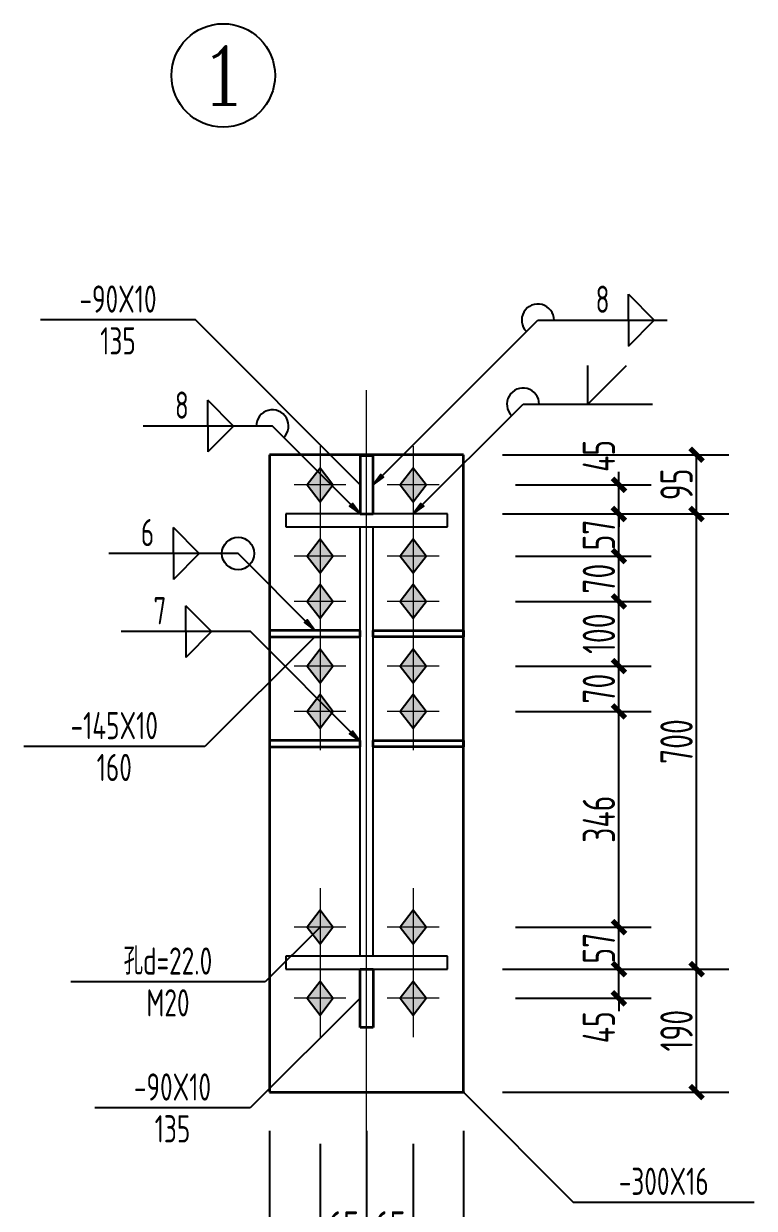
# Model space of a CAD drawing. Extents: x 69728788 to 150676229, y 15322671 to 43663798.
# Drawn here: x 75114465 to 75120111, y 19734605 to 19743758 of the extents above; entities that cross this region are included whole.
import ezdxf
from ezdxf.enums import TextEntityAlignment as Align

# ---------------------------------------------------------------- set-up
doc = ezdxf.new("R2010")
doc.units = 0
doc.header["$LTSCALE"] = 1000
doc.header["$MEASUREMENT"] = 0
doc.linetypes.add('线型6', pattern=[8.75, 5, -1.25, 1.25, -1.25])
doc.layers.get('0').update_dxf_attribs({"linetype": 'CONTINUOUS'})
doc.layers.get('DEFPOINTS').update_dxf_attribs({"linetype": 'CONTINUOUS'})
for name, color, linetype in [('10', 7, 'CONTINUOUS'), ('AXIS', 3, 'CONTINUOUS'), ('AXIS_TEXT', 7, 'CONTINUOUS'), ('尺寸标注', 253, 'CONTINUOUS'), ('焊缝标注', 253, 'CONTINUOUS'), ('螺栓孔标注', 253, 'CONTINUOUS'), ('钢板标注', 253, 'CONTINUOUS')]:
    doc.layers.add(name, color=color, linetype=linetype)
doc.layers.add('20', color=2, linetype='CONTINUOUS', lineweight=35)
doc.styles.add('COMPLEX', font='COMPLEX')
doc.styles.add('PkpmHz', font='Pkpmeng', dxfattribs={"width": 0.7, "bigfont": 'hztxt'})
doc.dimstyles.new('Pkpm_1.00', dxfattribs={"dimtxt": 250, "dimasz": 100, "dimexe": 250, "dimexo": 0.0625, "dimgap": 30, "dimtad": 1, "dimdec": 0, "dimrnd": 5, "dimzin": 0, "dimdsep": 46, "dimtxsty": 'PkpmHz', "dimblk1": 'ARCHTICK', "dimblk2": 'ARCHTICK', "dimsah": 1, "dimcen": 0.09, "dimadec": 0, "dimazin": 0, "dimtfac": 1, "dimtdec": 0, "dimtmove": 2, "dimatfit": 1, "dimfxl": 1, "dimtolj": 1, "dimtzin": 0, "dimarcsym": 0})

# ---------------------------------------------------------------- blocks, each defined once
blk = doc.blocks.new('_AXISO')
blk.add_circle((0, 0), 0.5)
at = {"layer": 'AXIS_TEXT', "style": 'COMPLEX', "width": 1.041667}
blk.add_attdef('A', text='', height=0.56, dxfattribs=at).set_placement((-0.25, -0.28), (0.25, -0.28), align=Align.FIT)
blk = doc.blocks.new('_ArchTick')
at = {"color": 0, "linetype": 'ByBlock', "const_width": 0.4}
blk.add_lwpolyline([(-0.5, -0.5), (0.5, 0.5)], dxfattribs=at)
blk = doc.blocks.new('*D1085')
at = {"layer": 'DEFPOINTS', "color": 0, "linetype": 'Continuous'}
for p in [(75117865.3, 19740194.8), (75119065.3, 19740194.8), (75117865.3, 19739969.8)]:
    blk.add_point(p, dxfattribs=at)
at = {"layer": '尺寸标注', "color": 0, "linetype": 'Continuous', "lineweight": -2}
for p, q in [((75119065.3, 19740194.8), (75119065.3, 19740294.8)), ((75118265.3, 19740194.8), (75119315.3, 19740194.8)), ((75119065.3, 19739969.8), (75119065.3, 19740194.8)), ((75118265.3, 19739969.8), (75119315.3, 19739969.8)), ((75119065.3, 19739969.8), (75119065.3, 19739869.8))]:
    blk.add_line(p, q, dxfattribs=at)
at = {"layer": '尺寸标注', "color": 0, "linetype": 'Continuous', "lineweight": -2, "xscale": 100, "yscale": 100, "zscale": 100}
for p, rotation in [((75119065.3, 19740194.8), 270), ((75119065.3, 19739969.8), 90)]:
    blk.add_blockref('_ArchTick', p, dxfattribs=dict(at, rotation=rotation))
at = {"layer": '尺寸标注', "color": 0, "linetype": 'Continuous', "insert": (75118910.1, 19740418.4), "char_height": 250, "attachment_point": 5, "rotation": 90, "style": 'PkpmHz'}
blk.add_mtext('\\A1;45', dxfattribs=at)
blk = doc.blocks.new('*D1086')
at = {"layer": 'DEFPOINTS', "color": 0, "linetype": 'Continuous'}
for p in [(75117865.3, 19739969.8), (75119065.3, 19739969.8), (75117865.3, 19739644.8)]:
    blk.add_point(p, dxfattribs=at)
at = {"layer": '尺寸标注', "color": 0, "linetype": 'Continuous', "lineweight": -2}
for p, q in [((75118265.3, 19739969.8), (75119315.3, 19739969.8)), ((75119065.3, 19739644.8), (75119065.3, 19739969.8)), ((75118265.3, 19739644.8), (75119315.3, 19739644.8))]:
    blk.add_line(p, q, dxfattribs=at)
at = {"layer": '尺寸标注', "color": 0, "linetype": 'Continuous', "lineweight": -2, "xscale": 100, "yscale": 100, "zscale": 100}
for p, rotation in [((75119065.3, 19739969.8), 90), ((75119065.3, 19739644.8), 270)]:
    blk.add_blockref('_ArchTick', p, dxfattribs=dict(at, rotation=rotation))
at = {"layer": '尺寸标注', "color": 0, "linetype": 'Continuous', "insert": (75118910.3, 19739807.3), "char_height": 250, "attachment_point": 5, "rotation": 90, "style": 'PkpmHz'}
blk.add_mtext('\\A1;57', dxfattribs=at)
blk = doc.blocks.new('*D1087')
at = {"layer": 'DEFPOINTS', "color": 0, "linetype": 'Continuous'}
for p in [(75117865.3, 19738794.8), (75119065.3, 19738794.8), (75117865.3, 19738444.8)]:
    blk.add_point(p, dxfattribs=at)
at = {"layer": '尺寸标注', "color": 0, "linetype": 'Continuous', "lineweight": -2}
for p, q in [((75118265.3, 19738794.8), (75119315.3, 19738794.8)), ((75119065.3, 19738444.8), (75119065.3, 19738794.8)), ((75118265.3, 19738444.8), (75119315.3, 19738444.8))]:
    blk.add_line(p, q, dxfattribs=at)
at = {"layer": '尺寸标注', "color": 0, "linetype": 'Continuous', "lineweight": -2, "xscale": 100, "yscale": 100, "zscale": 100}
for p, rotation in [((75119065.3, 19738794.8), 90), ((75119065.3, 19738444.8), 270)]:
    blk.add_blockref('_ArchTick', p, dxfattribs=dict(at, rotation=rotation))
at = {"layer": '尺寸标注', "color": 0, "linetype": 'Continuous', "insert": (75118910.3, 19738619.8), "char_height": 250, "attachment_point": 5, "rotation": 90, "style": 'PkpmHz'}
blk.add_mtext('\\A1;70', dxfattribs=at)
blk = doc.blocks.new('*D1088')
at = {"layer": 'DEFPOINTS', "color": 0, "linetype": 'Continuous'}
for p in [(75117865.3, 19739294.8), (75119065.3, 19739294.8), (75117865.3, 19738794.8)]:
    blk.add_point(p, dxfattribs=at)
at = {"layer": '尺寸标注', "color": 0, "linetype": 'Continuous', "lineweight": -2}
for p, q in [((75118265.3, 19739294.8), (75119315.3, 19739294.8)), ((75119065.3, 19738794.8), (75119065.3, 19739294.8)), ((75118265.3, 19738794.8), (75119315.3, 19738794.8))]:
    blk.add_line(p, q, dxfattribs=at)
at = {"layer": '尺寸标注', "color": 0, "linetype": 'Continuous', "lineweight": -2, "xscale": 100, "yscale": 100, "zscale": 100}
for p, rotation in [((75119065.3, 19739294.8), 90), ((75119065.3, 19738794.8), 270)]:
    blk.add_blockref('_ArchTick', p, dxfattribs=dict(at, rotation=rotation))
at = {"layer": '尺寸标注', "color": 0, "linetype": 'Continuous', "insert": (75118910.3, 19739044.8), "char_height": 250, "attachment_point": 5, "rotation": 90, "style": 'PkpmHz'}
blk.add_mtext('\\A1;100', dxfattribs=at)
blk = doc.blocks.new('*D1089')
at = {"layer": 'DEFPOINTS', "color": 0, "linetype": 'Continuous'}
for p in [(75117865.3, 19739644.8), (75119065.3, 19739644.8), (75117865.3, 19739294.8)]:
    blk.add_point(p, dxfattribs=at)
at = {"layer": '尺寸标注', "color": 0, "linetype": 'Continuous', "lineweight": -2}
for p, q in [((75118265.3, 19739644.8), (75119315.3, 19739644.8)), ((75119065.3, 19739294.8), (75119065.3, 19739644.8)), ((75118265.3, 19739294.8), (75119315.3, 19739294.8))]:
    blk.add_line(p, q, dxfattribs=at)
at = {"layer": '尺寸标注', "color": 0, "linetype": 'Continuous', "lineweight": -2, "xscale": 100, "yscale": 100, "zscale": 100}
for p, rotation in [((75119065.3, 19739644.8), 90), ((75119065.3, 19739294.8), 270)]:
    blk.add_blockref('_ArchTick', p, dxfattribs=dict(at, rotation=rotation))
at = {"layer": '尺寸标注', "color": 0, "linetype": 'Continuous', "insert": (75118910.3, 19739469.8), "char_height": 250, "attachment_point": 5, "rotation": 90, "style": 'PkpmHz'}
blk.add_mtext('\\A1;70', dxfattribs=at)
blk = doc.blocks.new('*D1090')
at = {"layer": 'DEFPOINTS', "color": 0, "linetype": 'Continuous'}
for p in [(75117865.3, 19736452.3), (75119065.3, 19736452.3), (75117865.3, 19736227.3)]:
    blk.add_point(p, dxfattribs=at)
at = {"layer": '尺寸标注', "color": 0, "linetype": 'Continuous', "lineweight": -2}
for p, q in [((75119065.3, 19736452.3), (75119065.3, 19736552.3)), ((75118265.3, 19736452.3), (75119315.3, 19736452.3)), ((75119065.3, 19736227.3), (75119065.3, 19736452.3)), ((75118265.3, 19736227.3), (75119315.3, 19736227.3)), ((75119065.3, 19736227.3), (75119065.3, 19736127.3))]:
    blk.add_line(p, q, dxfattribs=at)
at = {"layer": '尺寸标注', "color": 0, "linetype": 'Continuous', "lineweight": -2, "xscale": 100, "yscale": 100, "zscale": 100}
for p, rotation in [((75119065.3, 19736452.3), 270), ((75119065.3, 19736227.3), 90)]:
    blk.add_blockref('_ArchTick', p, dxfattribs=dict(at, rotation=rotation))
at = {"layer": '尺寸标注', "color": 0, "linetype": 'Continuous', "insert": (75118910.1, 19736003.7), "char_height": 250, "attachment_point": 5, "rotation": 90, "style": 'PkpmHz'}
blk.add_mtext('\\A1;45', dxfattribs=at)
blk = doc.blocks.new('*D1091')
at = {"layer": 'DEFPOINTS', "color": 0, "linetype": 'Continuous'}
for p in [(75117865.3, 19736777.3), (75119065.3, 19736777.3), (75117865.3, 19736452.3)]:
    blk.add_point(p, dxfattribs=at)
at = {"layer": '尺寸标注', "color": 0, "linetype": 'Continuous', "lineweight": -2}
for p, q in [((75118265.3, 19736777.3), (75119315.3, 19736777.3)), ((75119065.3, 19736452.3), (75119065.3, 19736777.3)), ((75118265.3, 19736452.3), (75119315.3, 19736452.3))]:
    blk.add_line(p, q, dxfattribs=at)
at = {"layer": '尺寸标注', "color": 0, "linetype": 'Continuous', "lineweight": -2, "xscale": 100, "yscale": 100, "zscale": 100}
for p, rotation in [((75119065.3, 19736777.3), 90), ((75119065.3, 19736452.3), 270)]:
    blk.add_blockref('_ArchTick', p, dxfattribs=dict(at, rotation=rotation))
at = {"layer": '尺寸标注', "color": 0, "linetype": 'Continuous', "insert": (75118910.3, 19736614.8), "char_height": 250, "attachment_point": 5, "rotation": 90, "style": 'PkpmHz'}
blk.add_mtext('\\A1;57', dxfattribs=at)
blk = doc.blocks.new('*D1092')
at = {"layer": 'DEFPOINTS', "color": 0, "linetype": 'Continuous'}
for p in [(75117865.3, 19738444.8), (75119065.3, 19738444.8), (75117865.3, 19736777.3)]:
    blk.add_point(p, dxfattribs=at)
at = {"layer": '尺寸标注', "color": 0, "linetype": 'Continuous', "lineweight": -2}
for p, q in [((75118265.3, 19738444.8), (75119315.3, 19738444.8)), ((75119065.3, 19736777.3), (75119065.3, 19738444.8)), ((75118265.3, 19736777.3), (75119315.3, 19736777.3))]:
    blk.add_line(p, q, dxfattribs=at)
at = {"layer": '尺寸标注', "color": 0, "linetype": 'Continuous', "lineweight": -2, "xscale": 100, "yscale": 100, "zscale": 100}
for p, rotation in [((75119065.3, 19738444.8), 90), ((75119065.3, 19736777.3), 270)]:
    blk.add_blockref('_ArchTick', p, dxfattribs=dict(at, rotation=rotation))
at = {"layer": '尺寸标注', "color": 0, "linetype": 'Continuous', "insert": (75118910.3, 19737611.1), "char_height": 250, "attachment_point": 5, "rotation": 90, "style": 'PkpmHz'}
blk.add_mtext('\\A1;346', dxfattribs=at)
blk = doc.blocks.new('*D1093')
at = {"layer": 'DEFPOINTS', "color": 0, "linetype": 'Continuous'}
for p in [(75116755.3, 19735502.3), (75117115.3, 19735502.3), (75117115.3, 19734302.3)]:
    blk.add_point(p, dxfattribs=at)
at = {"layer": '尺寸标注', "color": 0, "linetype": 'Continuous', "lineweight": -2}
for p, q in [((75116755.3, 19735102.3), (75116755.3, 19734052.3)), ((75117115.3, 19735102.3), (75117115.3, 19734052.3)), ((75116755.3, 19734302.3), (75117115.3, 19734302.3))]:
    blk.add_line(p, q, dxfattribs=at)
at = {"layer": '尺寸标注', "color": 0, "linetype": 'Continuous', "lineweight": -2, "xscale": 100, "yscale": 100, "zscale": 100, "rotation": 180}
blk.add_blockref('_ArchTick', (75116755.3, 19734302.3), dxfattribs=at)
at = {"layer": '尺寸标注', "color": 0, "linetype": 'Continuous', "lineweight": -2, "xscale": 100, "yscale": 100, "zscale": 100}
blk.add_blockref('_ArchTick', (75117115.3, 19734302.3), dxfattribs=at)
at = {"layer": '尺寸标注', "color": 0, "linetype": 'Continuous', "insert": (75116935.3, 19734457.3), "char_height": 250, "attachment_point": 5, "style": 'PkpmHz'}
blk.add_mtext('\\A1;65', dxfattribs=at)
blk = doc.blocks.new('*D1094')
at = {"layer": 'DEFPOINTS', "color": 0, "linetype": 'Continuous'}
for p in [(75117115.3, 19735502.3), (75117475.3, 19735502.3), (75117475.3, 19734302.3)]:
    blk.add_point(p, dxfattribs=at)
at = {"layer": '尺寸标注', "color": 0, "linetype": 'Continuous', "lineweight": -2}
for p, q in [((75117115.3, 19735102.3), (75117115.3, 19734052.3)), ((75117475.3, 19735102.3), (75117475.3, 19734052.3)), ((75117115.3, 19734302.3), (75117475.3, 19734302.3))]:
    blk.add_line(p, q, dxfattribs=at)
at = {"layer": '尺寸标注', "color": 0, "linetype": 'Continuous', "lineweight": -2, "xscale": 100, "yscale": 100, "zscale": 100, "rotation": 180}
blk.add_blockref('_ArchTick', (75117115.3, 19734302.3), dxfattribs=at)
at = {"layer": '尺寸标注', "color": 0, "linetype": 'Continuous', "lineweight": -2, "xscale": 100, "yscale": 100, "zscale": 100}
blk.add_blockref('_ArchTick', (75117475.3, 19734302.3), dxfattribs=at)
at = {"layer": '尺寸标注', "color": 0, "linetype": 'Continuous', "insert": (75117295.3, 19734457.3), "char_height": 250, "attachment_point": 5, "style": 'PkpmHz'}
blk.add_mtext('\\A1;65', dxfattribs=at)
blk = doc.blocks.new('*D1095')
at = {"layer": 'DEFPOINTS', "color": 0, "linetype": 'Continuous'}
for p in [(75116365.3, 19735502.3), (75117115.3, 19735502.3), (75117115.3, 19733702.3)]:
    blk.add_point(p, dxfattribs=at)
at = {"layer": '尺寸标注', "color": 0, "linetype": 'Continuous', "lineweight": -2}
for p, q in [((75116365.3, 19735202.3), (75116365.3, 19733452.3)), ((75117115.3, 19735202.3), (75117115.3, 19733452.3)), ((75116365.3, 19733702.3), (75117115.3, 19733702.3))]:
    blk.add_line(p, q, dxfattribs=at)
at = {"layer": '尺寸标注', "color": 0, "linetype": 'Continuous', "lineweight": -2, "xscale": 100, "yscale": 100, "zscale": 100, "rotation": 180}
blk.add_blockref('_ArchTick', (75116365.3, 19733702.3), dxfattribs=at)
at = {"layer": '尺寸标注', "color": 0, "linetype": 'Continuous', "lineweight": -2, "xscale": 100, "yscale": 100, "zscale": 100}
blk.add_blockref('_ArchTick', (75117115.3, 19733702.3), dxfattribs=at)
at = {"layer": '尺寸标注', "color": 0, "linetype": 'Continuous', "insert": (75116740.3, 19733857.3), "char_height": 250, "attachment_point": 5, "style": 'PkpmHz'}
blk.add_mtext('\\A1;150', dxfattribs=at)
blk = doc.blocks.new('*D1096')
at = {"layer": 'DEFPOINTS', "color": 0, "linetype": 'Continuous'}
for p in [(75117115.3, 19735502.3), (75117865.3, 19735502.3), (75117865.3, 19733702.3)]:
    blk.add_point(p, dxfattribs=at)
at = {"layer": '尺寸标注', "color": 0, "linetype": 'Continuous', "lineweight": -2}
for p, q in [((75117115.3, 19735202.3), (75117115.3, 19733452.3)), ((75117865.3, 19735202.3), (75117865.3, 19733452.3)), ((75117115.3, 19733702.3), (75117865.3, 19733702.3))]:
    blk.add_line(p, q, dxfattribs=at)
at = {"layer": '尺寸标注', "color": 0, "linetype": 'Continuous', "lineweight": -2, "xscale": 100, "yscale": 100, "zscale": 100, "rotation": 180}
blk.add_blockref('_ArchTick', (75117115.3, 19733702.3), dxfattribs=at)
at = {"layer": '尺寸标注', "color": 0, "linetype": 'Continuous', "lineweight": -2, "xscale": 100, "yscale": 100, "zscale": 100}
blk.add_blockref('_ArchTick', (75117865.3, 19733702.3), dxfattribs=at)
at = {"layer": '尺寸标注', "color": 0, "linetype": 'Continuous', "insert": (75117490.3, 19733857.3), "char_height": 250, "attachment_point": 5, "style": 'PkpmHz'}
blk.add_mtext('\\A1;150', dxfattribs=at)
blk = doc.blocks.new('*D1097')
at = {"layer": 'DEFPOINTS', "color": 0, "linetype": 'Continuous'}
for p in [(75117865.3, 19736452.3), (75119665.3, 19736452.3), (75117865.3, 19735502.3)]:
    blk.add_point(p, dxfattribs=at)
at = {"layer": '尺寸标注', "color": 0, "linetype": 'Continuous', "lineweight": -2}
for p, q in [((75118165.3, 19736452.3), (75119915.3, 19736452.3)), ((75119665.3, 19735502.3), (75119665.3, 19736452.3)), ((75118165.3, 19735502.3), (75119915.3, 19735502.3))]:
    blk.add_line(p, q, dxfattribs=at)
at = {"layer": '尺寸标注', "color": 0, "linetype": 'Continuous', "lineweight": -2, "xscale": 100, "yscale": 100, "zscale": 100}
for p, rotation in [((75119665.3, 19736452.3), 90), ((75119665.3, 19735502.3), 270)]:
    blk.add_blockref('_ArchTick', p, dxfattribs=dict(at, rotation=rotation))
at = {"layer": '尺寸标注', "color": 0, "linetype": 'Continuous', "insert": (75119510.3, 19735977.3), "char_height": 250, "attachment_point": 5, "rotation": 90, "style": 'PkpmHz'}
blk.add_mtext('\\A1;190', dxfattribs=at)
blk = doc.blocks.new('*D1098')
at = {"layer": 'DEFPOINTS', "color": 0, "linetype": 'Continuous'}
for p in [(75117865.3, 19739969.8), (75119665.3, 19739969.8), (75117865.3, 19736452.3)]:
    blk.add_point(p, dxfattribs=at)
at = {"layer": '尺寸标注', "color": 0, "linetype": 'Continuous', "lineweight": -2}
for p, q in [((75118165.3, 19739969.8), (75119915.3, 19739969.8)), ((75119665.3, 19736452.3), (75119665.3, 19739969.8)), ((75118165.3, 19736452.3), (75119915.3, 19736452.3))]:
    blk.add_line(p, q, dxfattribs=at)
at = {"layer": '尺寸标注', "color": 0, "linetype": 'Continuous', "lineweight": -2, "xscale": 100, "yscale": 100, "zscale": 100}
for p, rotation in [((75119665.3, 19739969.8), 90), ((75119665.3, 19736452.3), 270)]:
    blk.add_blockref('_ArchTick', p, dxfattribs=dict(at, rotation=rotation))
at = {"layer": '尺寸标注', "color": 0, "linetype": 'Continuous', "insert": (75119510.3, 19738211.1), "char_height": 250, "attachment_point": 5, "rotation": 90, "style": 'PkpmHz'}
blk.add_mtext('\\A1;700', dxfattribs=at)
blk = doc.blocks.new('*D1099')
at = {"layer": 'DEFPOINTS', "color": 0, "linetype": 'Continuous'}
for p in [(75117865.3, 19740427.3), (75119665.3, 19740427.3), (75117865.3, 19739969.8)]:
    blk.add_point(p, dxfattribs=at)
at = {"layer": '尺寸标注', "color": 0, "linetype": 'Continuous', "lineweight": -2}
for p, q in [((75118165.3, 19740427.3), (75119915.3, 19740427.3)), ((75119665.3, 19739969.8), (75119665.3, 19740427.3)), ((75118165.3, 19739969.8), (75119915.3, 19739969.8))]:
    blk.add_line(p, q, dxfattribs=at)
at = {"layer": '尺寸标注', "color": 0, "linetype": 'Continuous', "lineweight": -2, "xscale": 100, "yscale": 100, "zscale": 100}
for p, rotation in [((75119665.3, 19740427.3), 90), ((75119665.3, 19739969.8), 270)]:
    blk.add_blockref('_ArchTick', p, dxfattribs=dict(at, rotation=rotation))
at = {"layer": '尺寸标注', "color": 0, "linetype": 'Continuous', "insert": (75119510.3, 19740198.6), "char_height": 250, "attachment_point": 5, "rotation": 90, "style": 'PkpmHz'}
blk.add_mtext('\\A1;95', dxfattribs=at)

msp = doc.modelspace()

# ---------------------------------------------------------------- hatches: boundary and pattern name
at = {"layer": '10'}
for points in [[(75116755.3, 19740324.8), (75116655.3, 19740194.8), (75116755.3, 19740064.8), (75116855.3, 19740194.8)], [(75117475.3, 19740324.8), (75117375.3, 19740194.8), (75117475.3, 19740064.8), (75117575.3, 19740194.8)], [(75116755.3, 19739774.8), (75116655.3, 19739644.8), (75116755.3, 19739514.8), (75116855.3, 19739644.8)], [(75117475.3, 19739774.8), (75117375.3, 19739644.8), (75117475.3, 19739514.8), (75117575.3, 19739644.8)], [(75116755.3, 19739424.8), (75116655.3, 19739294.8), (75116755.3, 19739164.8), (75116855.3, 19739294.8)], [(75117475.3, 19739424.8), (75117375.3, 19739294.8), (75117475.3, 19739164.8), (75117575.3, 19739294.8)], [(75116755.3, 19738924.8), (75116655.3, 19738794.8), (75116755.3, 19738664.8), (75116855.3, 19738794.8)], [(75117475.3, 19738924.8), (75117375.3, 19738794.8), (75117475.3, 19738664.8), (75117575.3, 19738794.8)], [(75116755.3, 19738574.8), (75116655.3, 19738444.8), (75116755.3, 19738314.8), (75116855.3, 19738444.8)], [(75117475.3, 19738574.8), (75117375.3, 19738444.8), (75117475.3, 19738314.8), (75117575.3, 19738444.8)], [(75116755.3, 19736907.3), (75116655.3, 19736777.3), (75116755.3, 19736647.3), (75116855.3, 19736777.3)], [(75117475.3, 19736907.3), (75117375.3, 19736777.3), (75117475.3, 19736647.3), (75117575.3, 19736777.3)], [(75116755.3, 19736357.3), (75116655.3, 19736227.3), (75116755.3, 19736097.3), (75116855.3, 19736227.3)], [(75117475.3, 19736357.3), (75117375.3, 19736227.3), (75117475.3, 19736097.3), (75117575.3, 19736227.3)]]:
    msp.add_hatch(color=1, dxfattribs=at).paths.add_polyline_path(points)
at = {"layer": '焊缝标注'}
for points in [[(75117165.3, 19740194.8), (75117246.7, 19740254.9), (75117225.4, 19740276.1)], [(75117065.3, 19739969.8), (75117005.3, 19740051.2), (75116984.1, 19740030)], [(75117475.3, 19739969.8), (75117556.7, 19740029.9), (75117535.4, 19740051.1)], [(75116715.3, 19739069.8), (75116655.3, 19739151.2), (75116634.1, 19739130)], [(75117065.3, 19738211.1), (75117005.3, 19738292.5), (75116984.1, 19738271.3)]]:
    msp.add_hatch(color=256, dxfattribs=at).paths.add_polyline_path(points)

# ---------------------------------------------------------------- linework, layer by layer
at = {"layer": '10', "linetype": '线型6', "lineweight": 18, "ltscale": 100}
msp.add_line((75117115.3, 19735002.3), (75117115.3, 19740927.3), dxfattribs=at)
at = {"layer": '10', "color": 9, "lineweight": 18, "ltscale": 100}
for p, q in [((75116755.3, 19740494.8), (75116755.3, 19739894.8)), ((75117475.3, 19740494.8), (75117475.3, 19739894.8)), ((75116955.3, 19740194.8), (75116555.3, 19740194.8)), ((75117675.3, 19740194.8), (75117275.3, 19740194.8)), ((75116755.3, 19739944.8), (75116755.3, 19739344.8)), ((75117475.3, 19739944.8), (75117475.3, 19739344.8)), ((75116955.3, 19739644.8), (75116555.3, 19739644.8)), ((75116755.3, 19739594.8), (75116755.3, 19738994.8)), ((75117675.3, 19739644.8), (75117275.3, 19739644.8)), ((75117475.3, 19739594.8), (75117475.3, 19738994.8)), ((75116955.3, 19739294.8), (75116555.3, 19739294.8)), ((75117675.3, 19739294.8), (75117275.3, 19739294.8)), ((75116755.3, 19739094.8), (75116755.3, 19738494.8)), ((75117475.3, 19739094.8), (75117475.3, 19738494.8)), ((75116955.3, 19738794.8), (75116555.3, 19738794.8)), ((75116755.3, 19738744.8), (75116755.3, 19738144.8)), ((75117675.3, 19738794.8), (75117275.3, 19738794.8)), ((75117475.3, 19738744.8), (75117475.3, 19738144.8)), ((75116955.3, 19738444.8), (75116555.3, 19738444.8)), ((75117675.3, 19738444.8), (75117275.3, 19738444.8)), ((75116755.3, 19737077.3), (75116755.3, 19736477.3)), ((75117475.3, 19737077.3), (75117475.3, 19736477.3)), ((75116955.3, 19736777.3), (75116555.3, 19736777.3)), ((75117675.3, 19736777.3), (75117275.3, 19736777.3)), ((75116755.3, 19736527.3), (75116755.3, 19735927.3)), ((75117475.3, 19736527.3), (75117475.3, 19735927.3)), ((75116955.3, 19736227.3), (75116555.3, 19736227.3)), ((75117675.3, 19736227.3), (75117275.3, 19736227.3))]:
    msp.add_line(p, q, dxfattribs=at)
at = {"layer": '10', "color": 3, "ltscale": 100}
for p, q in [((75117740.3, 19739969.8), (75116490.3, 19739969.8)), ((75116490.3, 19739969.8), (75116490.3, 19739869.8)), ((75117740.3, 19739869.8), (75117740.3, 19739969.8)), ((75116490.3, 19739869.8), (75117740.3, 19739869.8)), ((75117065.3, 19736552.3), (75117065.3, 19739869.8)), ((75117165.3, 19736552.3), (75117165.3, 19739869.8)), ((75117740.3, 19736552.3), (75116490.3, 19736552.3)), ((75116490.3, 19736552.3), (75116490.3, 19736452.3)), ((75117740.3, 19736452.3), (75117740.3, 19736552.3)), ((75116490.3, 19736452.3), (75117740.3, 19736452.3))]:
    msp.add_line(p, q, dxfattribs=at)
at = {"layer": '10', "color": 1, "linetype": 'Continuous'}
for points in [[(75116755.3, 19740324.8), (75116655.3, 19740194.8), (75116755.3, 19740064.8), (75116855.3, 19740194.8)], [(75117475.3, 19740324.8), (75117375.3, 19740194.8), (75117475.3, 19740064.8), (75117575.3, 19740194.8)], [(75116755.3, 19739774.8), (75116655.3, 19739644.8), (75116755.3, 19739514.8), (75116855.3, 19739644.8)], [(75117475.3, 19739774.8), (75117375.3, 19739644.8), (75117475.3, 19739514.8), (75117575.3, 19739644.8)], [(75116755.3, 19739424.8), (75116655.3, 19739294.8), (75116755.3, 19739164.8), (75116855.3, 19739294.8)], [(75117475.3, 19739424.8), (75117375.3, 19739294.8), (75117475.3, 19739164.8), (75117575.3, 19739294.8)], [(75116755.3, 19738924.8), (75116655.3, 19738794.8), (75116755.3, 19738664.8), (75116855.3, 19738794.8)], [(75117475.3, 19738924.8), (75117375.3, 19738794.8), (75117475.3, 19738664.8), (75117575.3, 19738794.8)], [(75116755.3, 19738574.8), (75116655.3, 19738444.8), (75116755.3, 19738314.8), (75116855.3, 19738444.8)], [(75117475.3, 19738574.8), (75117375.3, 19738444.8), (75117475.3, 19738314.8), (75117575.3, 19738444.8)], [(75116755.3, 19736907.3), (75116655.3, 19736777.3), (75116755.3, 19736647.3), (75116855.3, 19736777.3)], [(75117475.3, 19736907.3), (75117375.3, 19736777.3), (75117475.3, 19736647.3), (75117575.3, 19736777.3)], [(75116755.3, 19736357.3), (75116655.3, 19736227.3), (75116755.3, 19736097.3), (75116855.3, 19736227.3)], [(75117475.3, 19736357.3), (75117375.3, 19736227.3), (75117475.3, 19736097.3), (75117575.3, 19736227.3)]]:
    msp.add_lwpolyline(points, close=True, dxfattribs=at)
at = {"layer": '20', "ltscale": 100}
for p, q in [((75117865.3, 19740427.3), (75116365.3, 19740427.3)), ((75116365.3, 19740427.3), (75116365.3, 19735502.3)), ((75117165.3, 19740419.8), (75117065.3, 19740419.8)), ((75117065.3, 19740419.8), (75117065.3, 19739969.8)), ((75117165.3, 19739969.8), (75117165.3, 19740419.8)), ((75117865.3, 19735502.3), (75117865.3, 19740427.3)), ((75117065.3, 19739969.8), (75117165.3, 19739969.8)), ((75117065.3, 19739069.8), (75116365.3, 19739069.8)), ((75116365.3, 19739069.8), (75116365.3, 19739019.8)), ((75116365.3, 19739019.8), (75117065.3, 19739019.8)), ((75117065.3, 19739019.8), (75117065.3, 19739069.8)), ((75117165.3, 19739069.8), (75117865.3, 19739069.8)), ((75117165.3, 19739019.8), (75117165.3, 19739069.8)), ((75117865.3, 19739019.8), (75117165.3, 19739019.8)), ((75117865.3, 19739069.8), (75117865.3, 19739019.8)), ((75117065.3, 19738219.8), (75116365.3, 19738219.8)), ((75116365.3, 19738219.8), (75116365.3, 19738169.8)), ((75117065.3, 19738169.8), (75117065.3, 19738219.8)), ((75117165.3, 19738219.8), (75117865.3, 19738219.8)), ((75117165.3, 19738169.8), (75117165.3, 19738219.8)), ((75117865.3, 19738219.8), (75117865.3, 19738169.8)), ((75116365.3, 19738169.8), (75117065.3, 19738169.8)), ((75117865.3, 19738169.8), (75117165.3, 19738169.8)), ((75117065.3, 19736452.3), (75117165.3, 19736452.3)), ((75117065.3, 19736002.3), (75117065.3, 19736452.3)), ((75117165.3, 19736452.3), (75117165.3, 19736002.3)), ((75117165.3, 19736002.3), (75117065.3, 19736002.3)), ((75116365.3, 19735502.3), (75117865.3, 19735502.3))]:
    msp.add_line(p, q, dxfattribs=at)
at = {"layer": '焊缝标注', "ltscale": 100}
for p, q in [((75119138.6, 19741667.1), (75119338.6, 19741467.1)), ((75119138.6, 19741467.1), (75119138.6, 19741667.1)), ((75117165.3, 19740194.8), (75118438.6, 19741467.1)), ((75118438.6, 19741467.1), (75119438.6, 19741467.1)), ((75119138.6, 19741267.1), (75119338.6, 19741467.1)), ((75119138.6, 19741467.1), (75119138.6, 19741267.1)), ((75118824.2, 19740818), (75118824.2, 19741118)), ((75118824.2, 19740818), (75119124.2, 19741118)), ((75116087.3, 19740649.4), (75115887.3, 19740849.4)), ((75115887.3, 19740649.4), (75115887.3, 19740849.4)), ((75117475.3, 19739969.8), (75118324.2, 19740818)), ((75118324.2, 19740818), (75119324.2, 19740818)), ((75116387.3, 19740649.4), (75115387.3, 19740649.4)), ((75116087.3, 19740649.4), (75115887.3, 19740449.4)), ((75115887.3, 19740649.4), (75115887.3, 19740449.4)), ((75117065.3, 19739969.8), (75116387.3, 19740649.4)), ((75115822, 19739664.5), (75115622, 19739864.5)), ((75115622, 19739664.5), (75115622, 19739864.5)), ((75116122, 19739664.5), (75115122, 19739664.5)), ((75115822, 19739664.5), (75115622, 19739464.5)), ((75115622, 19739664.5), (75115622, 19739464.5)), ((75116715.3, 19739069.8), (75116122, 19739664.5)), ((75115917.8, 19739060.6), (75115717.8, 19739260.6)), ((75115717.8, 19739060.6), (75115717.8, 19739260.6)), ((75116217.8, 19739060.6), (75115217.8, 19739060.6)), ((75115917.8, 19739060.6), (75115717.8, 19738860.6)), ((75115717.8, 19739060.6), (75115717.8, 19738860.6)), ((75117065.3, 19738211.1), (75116217.8, 19739060.6))]:
    msp.add_line(p, q, dxfattribs=at)
at = {"layer": '焊缝标注', "linetype": 'Continuous'}
for points in [[(75117165.3, 19740194.8), (75117246.7, 19740254.9), (75117225.4, 19740276.1)], [(75117065.3, 19739969.8), (75117005.3, 19740051.2), (75116984.1, 19740030)], [(75117475.3, 19739969.8), (75117556.7, 19740029.9), (75117535.4, 19740051.1)], [(75116715.3, 19739069.8), (75116655.3, 19739151.2), (75116634.1, 19739130)], [(75117065.3, 19738211.1), (75117005.3, 19738292.5), (75116984.1, 19738271.3)]]:
    msp.add_lwpolyline(points, close=True, dxfattribs=at)
at = {"layer": '焊缝标注', "ltscale": 100}
msp.add_circle((75116122, 19739664.5), 125, dxfattribs=at)
for centre, start, end in [((75118438.6, 19741467.1), 0, 224.97719), ((75118324.2, 19740818), 0, 224.97719), ((75116387.3, 19740649.4), 314.93155, 180)]:
    msp.add_arc(centre, 125, start, end, dxfattribs=at)
at = {"layer": '螺栓孔标注', "ltscale": 100}
for p, q in [((75116755.3, 19736777.3), (75116330.2, 19736353.9)), ((75116330.2, 19736353.9), (75114830.2, 19736353.9))]:
    msp.add_line(p, q, dxfattribs=at)
at = {"layer": '螺栓孔标注', "ltscale": 100, "const_width": 10}
msp.add_lwpolyline([(75116760.3, 19736777.3, 1), (75116750.3, 19736777.3, 1)], format="xyb", close=True, dxfattribs=at)
at = {"layer": '钢板标注', "ltscale": 100}
for p, q in [((75115794, 19741469.1), (75114594, 19741469.1)), ((75117065.3, 19740194.8), (75115794, 19741469.1)), ((75116715.3, 19739019.8), (75115865.1, 19738173)), ((75115865.1, 19738173), (75114465.1, 19738173)), ((75117065.3, 19736227.3), (75116215.1, 19735380.5)), ((75117865.3, 19735502.3), (75118711.5, 19734651.4)), ((75116215.1, 19735380.5), (75115015.1, 19735380.5)), ((75118711.5, 19734651.4), (75120111.5, 19734651.4))]:
    msp.add_line(p, q, dxfattribs=at)
at = {"layer": '钢板标注', "ltscale": 100, "const_width": 10}
for points in [[(75117070.3, 19740194.8, 1), (75117060.3, 19740194.8, 1)], [(75116720.3, 19739019.8, 1), (75116710.3, 19739019.8, 1)], [(75117070.3, 19736227.3, 1), (75117060.3, 19736227.3, 1)], [(75117870.3, 19735502.3, 1), (75117860.3, 19735502.3, 1)]]:
    msp.add_lwpolyline(points, format="xyb", close=True, dxfattribs=at)

# ---------------------------------------------------------------- block references
at = {"layer": 'AXIS', "ltscale": 1000}
ref = msp.add_blockref('_AXISO', (75116007.5, 19743358.3), dxfattribs=dict(at, xscale=800, yscale=800, zscale=800))
ref.add_attrib('A', '1', dxfattribs={"layer": 'AXIS_TEXT', "height": 448, "style": 'COMPLEX', "width": 2.083333}).set_placement((75115807.5, 19743134.3), (75116207.5, 19743134.3), align=Align.FIT)

# ---------------------------------------------------------------- texts
at = {"layer": '焊缝标注', "style": 'PkpmHz', "width": 0.71}
for s, p in [('8', (75118938.6, 19741523.7)), ('8', (75115687.3, 19740706)), ('6', (75115422, 19739721.1)), ('7', (75115517.8, 19739117.2))]:
    msp.add_text(s, height=210, dxfattribs=at).set_placement(p, align=Align.CENTER)
at = {"layer": '螺栓孔标注', "style": 'PkpmHz', "width": 0.71}
msp.add_text('孔d=22.0', height=210, dxfattribs=at).set_placement((75115580.2, 19736410.5), align=Align.CENTER)
msp.add_text('M20', height=210, dxfattribs=at).set_placement((75115580.2, 19736297.3), align=Align.TOP_CENTER)
at = {"layer": '钢板标注', "style": 'PkpmHz', "width": 0.71}
for s, p in [('-90X10', (75115194, 19741525.7)), ('-145X10', (75115165.1, 19738229.6)), ('-90X10', (75115615.1, 19735437.1)), ('-300X16', (75119411.5, 19734708.1))]:
    msp.add_text(s, height=210, dxfattribs=at).set_placement(p, align=Align.CENTER)
for s, p in [('135', (75115194, 19741412.5)), ('160', (75115165.1, 19738116.3)), ('135', (75115615.1, 19735323.9))]:
    msp.add_text(s, height=210, dxfattribs=at).set_placement(p, align=Align.TOP_CENTER)

# ---------------------------------------------------------------- dimensions: what is measured, and where the dimension line sits
at = {"layer": '尺寸标注', "linetype": 'Continuous'}
for base, p1, p2, picture, middle in [((75119065.3, 19740194.8), (75117865.3, 19739969.8), (75117865.3, 19740194.8), '*D1085', (75118910.1, 19740418.4)), ((75119065.3, 19736452.3), (75117865.3, 19736227.3), (75117865.3, 19736452.3), '*D1090', (75118910.1, 19736003.7))]:
    dim = msp.add_linear_dim(base=base, p1=p1, p2=p2, angle=90, text='45', dimstyle='Pkpm_1.00', override={"dimexo": 400, "dimtih": 0, "dimtoh": 0}, dxfattribs=at)
    dim.commit()
    dim.dimension.update_dxf_attribs({"geometry": picture, "text_midpoint": middle, "dimtype": 160})
for base, p1, p2, text, override, picture, middle in [((75119665.3, 19740427.3), (75117865.3, 19739969.8), (75117865.3, 19740427.3), '95', {"dimexo": 300, "dimtih": 0, "dimtoh": 0}, '*D1099', (75119510.3, 19740198.6)), ((75119065.3, 19739969.8), (75117865.3, 19739644.8), (75117865.3, 19739969.8), '57', {"dimexo": 400, "dimtih": 0, "dimtoh": 0}, '*D1086', (75118910.3, 19739807.3)), ((75119665.3, 19739969.8), (75117865.3, 19736452.3), (75117865.3, 19739969.8), '700', {"dimexo": 300, "dimtih": 0, "dimtoh": 0}, '*D1098', (75119510.3, 19738211.1)), ((75119065.3, 19739644.8), (75117865.3, 19739294.8), (75117865.3, 19739644.8), '70', {"dimexo": 400, "dimtih": 0, "dimtoh": 0}, '*D1089', (75118910.3, 19739469.8)), ((75119065.3, 19739294.8), (75117865.3, 19738794.8), (75117865.3, 19739294.8), '100', {"dimexo": 400, "dimtih": 0, "dimtoh": 0}, '*D1088', (75118910.3, 19739044.8)), ((75119065.3, 19738794.8), (75117865.3, 19738444.8), (75117865.3, 19738794.8), '70', {"dimexo": 400, "dimtih": 0, "dimtoh": 0}, '*D1087', (75118910.3, 19738619.8)), ((75119065.3, 19738444.8), (75117865.3, 19736777.3), (75117865.3, 19738444.8), '346', {"dimexo": 400, "dimtih": 0, "dimtoh": 0}, '*D1092', (75118910.3, 19737611.1)), ((75119065.3, 19736777.3), (75117865.3, 19736452.3), (75117865.3, 19736777.3), '57', {"dimexo": 400, "dimtih": 0, "dimtoh": 0}, '*D1091', (75118910.3, 19736614.8)), ((75119665.3, 19736452.3), (75117865.3, 19735502.3), (75117865.3, 19736452.3), '190', {"dimexo": 300, "dimtih": 0, "dimtoh": 0}, '*D1097', (75119510.3, 19735977.3))]:
    dim = msp.add_linear_dim(base=base, p1=p1, p2=p2, angle=90, text=text, dimstyle='Pkpm_1.00', override=override, dxfattribs=at)
    dim.commit()
    dim.dimension.update_dxf_attribs({"geometry": picture, "text_midpoint": middle})
for base, p1, p2, text, override, picture, middle in [((75117115.3, 19733702.3), (75116365.3, 19735502.3), (75117115.3, 19735502.3), '150', {"dimexo": 300, "dimtih": 0, "dimtoh": 0}, '*D1095', (75116740.3, 19733857.3)), ((75117115.3, 19734302.3), (75116755.3, 19735502.3), (75117115.3, 19735502.3), '65', {"dimexo": 400, "dimtih": 0, "dimtoh": 0}, '*D1093', (75116935.3, 19734457.3)), ((75117475.3, 19734302.3), (75117115.3, 19735502.3), (75117475.3, 19735502.3), '65', {"dimexo": 400, "dimtih": 0, "dimtoh": 0}, '*D1094', (75117295.3, 19734457.3)), ((75117865.3, 19733702.3), (75117115.3, 19735502.3), (75117865.3, 19735502.3), '150', {"dimexo": 300, "dimtih": 0, "dimtoh": 0}, '*D1096', (75117490.3, 19733857.3))]:
    dim = msp.add_linear_dim(base=base, p1=p1, p2=p2, text=text, dimstyle='Pkpm_1.00', override=override, dxfattribs=at)
    dim.commit()
    dim.dimension.update_dxf_attribs({"geometry": picture, "text_midpoint": middle})

doc.saveas('drawing.dxf')
